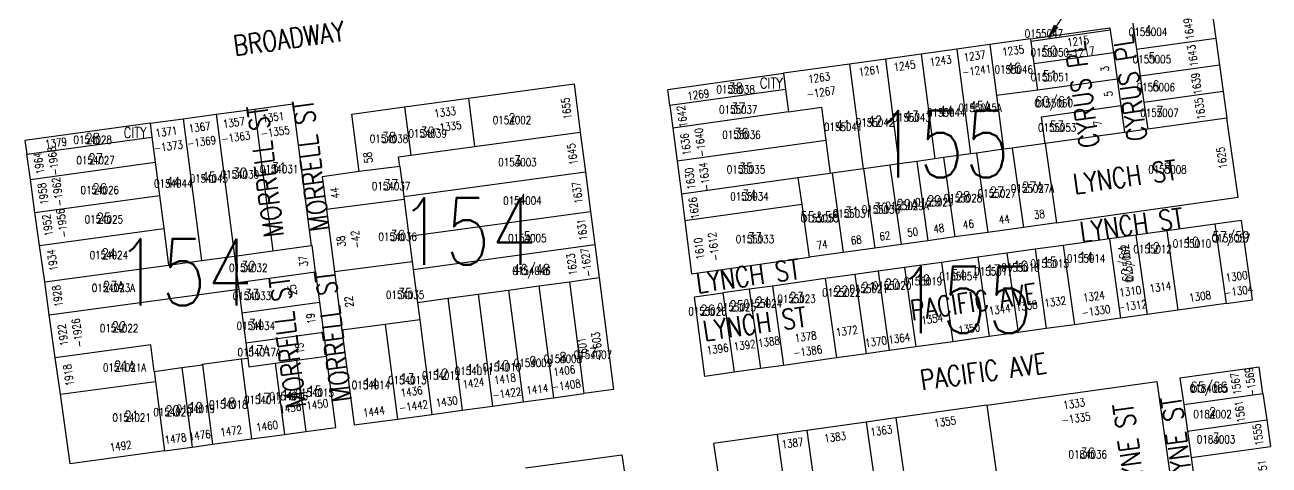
# Model space of a CAD drawing. Header units: feet. Extents: x 6006802 to 6013716, y 2117102 to 2120191.
# Drawn here: x 6006950 to 6007883, y 2117751 to 2118081 of the extents above; entities that cross this region are included whole.
import ezdxf
from ezdxf.enums import TextEntityAlignment as Align

# ---------------------------------------------------------------- set-up
doc = ezdxf.new("R2010")
doc.units = ezdxf.units.FT
doc.header["$LTSCALE"] = 100
doc.header["$MEASUREMENT"] = 0
doc.layers.get('0').update_dxf_attribs({"linetype": 'CONTINUOUS'})
for name, color, linetype in [('ADDRESS', 1, 'CONTINUOUS'), ('BLKLOT', 2, 'CONTINUOUS'), ('BLOCK_NUMBERS', 3, 'CONTINUOUS'), ('LEADER', 7, 'CONTINUOUS'), ('LOT_LINES', 4, 'CONTINUOUS'), ('LOT_NUMBERS', 7, 'CONTINUOUS'), ('ROW', 6, 'CONTINUOUS'), ('ST_NAME_IN_BLK', 7, 'CONTINUOUS'), ('ST_NAME_IN_ST', 6, 'CONTINUOUS')]:
    doc.layers.add(name, color=color, linetype=linetype)
doc.styles.add('ADDTXT', font='ROMANS.shx', dxfattribs={"width": 0.8, "height": 6})
doc.styles.add('BLKLOT', font='ROMANS.shx', dxfattribs={"width": 0.8, "height": 6})
doc.styles.add('BLOCK_NO', font='ROMANS.shx', dxfattribs={"width": 0.8, "height": 50})
doc.styles.add('LOT_NO', font='ROMANS.shx', dxfattribs={"width": 0.8, "height": 8})
doc.styles.add('SI', font='ROMANS.shx', dxfattribs={"width": 0.8, "height": 15})

# ---------------------------------------------------------------- blocks, each defined once
blk = doc.blocks.new('ARR')
for points in [[(0, 0), (1.5, -9), (-1.5, -9)], [(0, -1.22), (1.26, -8.8), (-1.26, -8.8)], [(0, -2.43), (1.03, -8.6), (-1.03, -8.6)], [(0, -3.65), (0.79, -8.4), (-0.79, -8.4)], [(0, -4.87), (0.56, -8.2), (-0.56, -8.2)], [(0, -6.08), (0.32, -8), (-0.32, -8)], [(0, -7.3), (0.08, -7.8), (-0.08, -7.8)]]:
    blk.add_lwpolyline(points, close=True)

msp = doc.modelspace()

# ---------------------------------------------------------------- linework, layer by layer
at = {"layer": 'LEADER'}
msp.add_lwpolyline([(6007744.66, 2118098.04, 0.073102), (6007735.94, 2118096.72, 0.168702), (6007732.78, 2118094.42, 0.011041), (6007728.68, 2118088.22, -0.008705), (6007723.52, 2118080.34, -0.0035), (6007721.09, 2118076.82, -0.002702), (6007717.89, 2118072.29)], format="xyb", dxfattribs=at)
at = {"layer": 'LOT_LINES'}
for points in [[(6007704.25, 2118068.43), (6007703.98, 2118070.37)], [(6007763.63, 2118076.73), (6007704.25, 2118068.43)], [(6007842.76, 2118070.62), (6007783.33, 2118062.32)], [(6007648.73, 2118062.65), (6007658.88, 2117984.14)], [(6007673.49, 2118066.11), (6007678.44, 2118027.79)], [(6007706.6, 2118051.6), (6007704.25, 2118068.43)], [(6007595.05, 2118055.15), (6007605.2, 2117976.64)], [(6007621.89, 2118058.9), (6007632.04, 2117980.39)], [(6007766, 2118059.9), (6007706.6, 2118051.6)], [(6007518.68, 2118044.48), (6007520.25, 2118032.4)], [(6007568.2, 2118051.4), (6007578.36, 2117972.89)], [(6007709.37, 2118031.79), (6007706.6, 2118051.6)], [(6007845.58, 2118050.62), (6007786.15, 2118042.31)], [(6007768.79, 2118040.09), (6007709.37, 2118031.79)], [(6007282.46, 2118025.82), (6007287.13, 2117989.72)], [(6007520.25, 2118032.4), (6007433.58, 2118020.29)], [(6007520.25, 2118032.4), (6007522.42, 2118015.56)], [(6007709.37, 2118031.79), (6007678.44, 2118027.79)], [(6007678.44, 2118027.79), (6007683.64, 2117987.6)], [(6007848.37, 2118030.81), (6007788.94, 2118022.51)], [(6007122.17, 2118017.75), (6007135.9, 2117911.56)], [(6007234.6, 2118019.29), (6007239.27, 2117983.19)], [(6007522.42, 2118015.56), (6007435.76, 2118003.45)], [(6007522.42, 2118015.56), (6007547.18, 2118019.02), (6007550.39, 2117994.23)], [(6007714.98, 2117991.98), (6007712.16, 2118011.98), (6007771.58, 2118020.29)], [(6007043.89, 2118007.09), (6007045.23, 2117996.67)], [(6007068.66, 2118010.46), (6007082.4, 2117904.26)], [(6007093.43, 2118013.84), (6007107.17, 2117907.64)], [(6007851.16, 2118011.01), (6007791.74, 2118002.71)], [(6006951.49, 2117983.9), (6007045.23, 2117996.67)], [(6007045.23, 2117996.67), (6007047.67, 2117977.83)], [(6007287.13, 2117989.72), (6007366.39, 2118000.52)], [(6007774.4, 2118000.28), (6007714.98, 2117991.98)], [(6007239.27, 2117983.19), (6007287.13, 2117989.72)], [(6007550.39, 2117994.23), (6007438.97, 2117978.66)], [(6007550.39, 2117994.23), (6007553.6, 2117969.43)], [(6007683.64, 2117987.6), (6007663.48, 2117984.79)], [(6007690.22, 2117988.52), (6007683.64, 2117987.6)], [(6007714.98, 2117991.98), (6007690.22, 2117988.52)], [(6007690.22, 2117988.52), (6007698.6, 2117929.11)], [(6007714.98, 2117991.98), (6007723.36, 2117932.57)], [(6006954.13, 2117965.08), (6007047.67, 2117977.83)], [(6007047.67, 2117977.83), (6007050.88, 2117953.04)], [(6007231.13, 2117974.78), (6007230.2, 2117981.96), (6007239.27, 2117983.19)], [(6007618.62, 2117978.52), (6007605.2, 2117976.64)], [(6007632.04, 2117980.39), (6007618.62, 2117978.52)], [(6007618.62, 2117978.52), (6007626.99, 2117919.1)], [(6007638.72, 2117981.33), (6007632.04, 2117980.39)], [(6007658.88, 2117984.14), (6007638.72, 2117981.33)], [(6007638.72, 2117981.33), (6007647.1, 2117921.91)], [(6007663.48, 2117984.79), (6007658.88, 2117984.14)], [(6007663.48, 2117984.79), (6007671.86, 2117925.37)], [(6007231.13, 2117974.78), (6007200.58, 2117970.83)], [(6007231.13, 2117974.78), (6007234.04, 2117952.2)], [(6007234.04, 2117952.2), (6007370.24, 2117970.77)], [(6007553.6, 2117969.43), (6007529.58, 2117966.08)], [(6007555.13, 2117969.65), (6007553.6, 2117969.43)], [(6007578.36, 2117972.89), (6007555.13, 2117969.65)], [(6007555.13, 2117969.65), (6007563.51, 2117910.23)], [(6007578.71, 2117972.94), (6007578.36, 2117972.89)], [(6007598.51, 2117975.71), (6007578.71, 2117972.94)], [(6007578.71, 2117972.94), (6007587.08, 2117913.53)], [(6007605.2, 2117976.64), (6007598.51, 2117975.71)], [(6007598.51, 2117975.71), (6007606.89, 2117916.29)], [(6007529.58, 2117966.08), (6007442.18, 2117953.86)], [(6007529.58, 2117966.08), (6007532.37, 2117946.27)], [(6006957.6, 2117940.32), (6007050.88, 2117953.04)], [(6007050.88, 2117953.04), (6007054.09, 2117928.24)], [(6007234.33, 2117949.99), (6007176.02, 2117942.45)], [(6007234.04, 2117952.2), (6007234.33, 2117949.99)], [(6007234.33, 2117949.99), (6007237.88, 2117922.45)], [(6007237.88, 2117922.45), (6007374.09, 2117941.01)], [(6007532.37, 2117946.27), (6007444.74, 2117934.03)], [(6007532.37, 2117946.27), (6007537.96, 2117906.66)], [(6007842.17, 2117931.5), (6007850.55, 2117872.09)], [(6006961.06, 2117915.56), (6007054.09, 2117928.24)], [(6007054.09, 2117928.24), (6007057.62, 2117900.89)], [(6007237.88, 2117922.45), (6007240.35, 2117903.38)], [(6007782.85, 2117923.21), (6007791.22, 2117863.8)], [(6007806.02, 2117926.45), (6007814.4, 2117867.04)], [(6007135.9, 2117911.56), (6007164.64, 2117915.47)], [(6007241.08, 2117897.65), (6007377.3, 2117916.22)], [(6007707.28, 2117912.65), (6007715.66, 2117853.24)], [(6007728.38, 2117915.6), (6007736.75, 2117856.19)], [(6007763.04, 2117920.44), (6007771.41, 2117861.03)], [(6007057.62, 2117900.89), (6007082.4, 2117904.26)], [(6007082.4, 2117904.26), (6007107.17, 2117907.64)], [(6007107.17, 2117907.64), (6007135.9, 2117911.56)], [(6007107.17, 2117907.64), (6007109.73, 2117887.8)], [(6007240.35, 2117903.38), (6007182.05, 2117895.84)], [(6007240.35, 2117903.38), (6007241.08, 2117897.65)], [(6007637.16, 2117902.85), (6007645.54, 2117843.44)], [(6007664.4, 2117906.66), (6007672.77, 2117847.25)], [(6007686.18, 2117909.7), (6007694.56, 2117850.29)], [(6006964.89, 2117888.25), (6007057.62, 2117900.89)], [(6007109.73, 2117887.8), (6007167.95, 2117895.74)], [(6007241.08, 2117897.65), (6007244.29, 2117872.86)], [(6007572.29, 2117893.79), (6007580.67, 2117834.38)], [(6007589.62, 2117896.21), (6007598, 2117836.8)], [(6007609.43, 2117898.98), (6007617.81, 2117839.57)], [(6007109.73, 2117887.8), (6007110.38, 2117882.84)], [(6007312.63, 2117882.17), (6007335.42, 2117885.28)], [(6007335.42, 2117885.28), (6007358.21, 2117888.39)], [(6007335.42, 2117885.28), (6007346.27, 2117801.46)], [(6007358.21, 2117888.39), (6007380.51, 2117891.43)], [(6007358.21, 2117888.39), (6007369.06, 2117804.56)], [(6007510.39, 2117885.14), (6007518.77, 2117825.73)], [(6007550.01, 2117890.68), (6007558.38, 2117831.26)], [(6006968.36, 2117863.49), (6007110.38, 2117882.84)], [(6007110.38, 2117882.84), (6007112.66, 2117865.19)], [(6007244.29, 2117872.86), (6007267.05, 2117875.96)], [(6007267.05, 2117875.96), (6007289.84, 2117879.07)], [(6007267.05, 2117875.96), (6007277.9, 2117792.14)], [(6007289.84, 2117879.07), (6007312.63, 2117882.17)], [(6007289.84, 2117879.07), (6007300.69, 2117795.24)], [(6007312.63, 2117882.17), (6007323.48, 2117798.35)], [(6007473.25, 2117879.95), (6007481.63, 2117820.54)], [(6007493.06, 2117882.72), (6007501.44, 2117823.31)], [(6007112.66, 2117865.19), (6007170.87, 2117873.13)], [(6007112.66, 2117865.19), (6007115.58, 2117842.58)], [(6007244.29, 2117872.86), (6007245.98, 2117859.74)], [(6007220.22, 2117856.41), (6007187.7, 2117852.2)], [(6007245.98, 2117859.74), (6007220.22, 2117856.41)], [(6007220.22, 2117856.41), (6007229.39, 2117785.53)], [(6007245.98, 2117859.74), (6007255.11, 2117789.03)], [(6007115.58, 2117842.58), (6007173.8, 2117850.51)], [(6007046.91, 2117821.21), (6007044.34, 2117841.04), (6006972.86, 2117831.3)], [(6007115.58, 2117842.58), (6007117.06, 2117831.17)], [(6007083.07, 2117826.14), (6007083.02, 2117826.54), (6007112.15, 2117830.51)], [(6007112.15, 2117830.51), (6007117.06, 2117831.17)], [(6007112.15, 2117830.51), (6007119.9, 2117770.6)], [(6007117.06, 2117831.17), (6007117.89, 2117824.73), (6007137.66, 2117827.42)], [(6007137.66, 2117827.42), (6007153.71, 2117829.61)], [(6007153.71, 2117829.61), (6007176.11, 2117832.66)], [(6007153.71, 2117829.61), (6007160.63, 2117776.15)], [(6007046.91, 2117821.21), (6007067.72, 2117824.05)], [(6007046.91, 2117821.21), (6007047.87, 2117813.77)], [(6007067.72, 2117824.05), (6007083.07, 2117826.14)], [(6007067.72, 2117824.05), (6007075.41, 2117764.54)], [(6007083.07, 2117826.14), (6007090.77, 2117766.63)], [(6007137.66, 2117827.42), (6007144.58, 2117773.97)], [(6006976.68, 2117804.07), (6007047.87, 2117813.77)], [(6007047.87, 2117813.77), (6007054.61, 2117761.7)], [(6007818.71, 2117796.37), (6007878.13, 2117804.67)], [(6007671.07, 2117795.92), (6007690.13, 2117660.79)], [(6007580.7, 2117783.29), (6007589.83, 2117718.57)], [(6007602.99, 2117786.4), (6007612.11, 2117721.69)], [(6007821.5, 2117776.57), (6007880.92, 2117784.87)], [(6007513.85, 2117773.95), (6007522.98, 2117709.24)], [(6007536.14, 2117777.06), (6007545.26, 2117712.35)], [(6007824.29, 2117756.77), (6007883.72, 2117765.06)]]:
    msp.add_lwpolyline(points, dxfattribs=at)
at = {"layer": 'ROW'}
for points in [[(6007839.96, 2118090.42), (6007842.76, 2118070.62)], [(6007780.54, 2118082.12), (6007783.33, 2118062.32)], [(6007703.98, 2118070.37), (6007673.49, 2118066.11)], [(6007703.98, 2118070.37), (6007763.35, 2118078.67), (6007763.63, 2118076.73)], [(6007763.63, 2118076.73), (6007766, 2118059.9)], [(6007842.76, 2118070.62), (6007845.58, 2118050.62)], [(6007648.73, 2118062.65), (6007621.89, 2118058.9)], [(6007673.49, 2118066.11), (6007648.73, 2118062.65)], [(6007783.33, 2118062.32), (6007786.15, 2118042.31)], [(6007595.05, 2118055.15), (6007568.2, 2118051.4)], [(6007621.89, 2118058.9), (6007595.05, 2118055.15)], [(6007766, 2118059.9), (6007768.79, 2118040.09)], [(6007433.58, 2118020.29), (6007432.02, 2118032.37), (6007518.68, 2118044.48)], [(6007568.2, 2118051.4), (6007518.68, 2118044.48)], [(6007845.58, 2118050.62), (6007848.37, 2118030.81)], [(6007282.46, 2118025.82), (6007361.72, 2118036.62), (6007366.39, 2118000.52)], [(6007768.79, 2118040.09), (6007771.58, 2118020.29)], [(6007786.15, 2118042.31), (6007788.94, 2118022.51)], [(6007234.6, 2118019.29), (6007282.46, 2118025.82)], [(6007848.37, 2118030.81), (6007851.16, 2118011.01)], [(6007093.43, 2118013.84), (6007122.17, 2118017.75)], [(6007122.17, 2118017.75), (6007150.9, 2118021.67), (6007164.64, 2117915.47)], [(6007200.58, 2117970.83), (6007195.01, 2118013.9), (6007234.6, 2118019.29)], [(6007433.58, 2118020.29), (6007435.76, 2118003.45)], [(6007771.58, 2118020.29), (6007774.4, 2118000.28)], [(6007788.94, 2118022.51), (6007791.74, 2118002.71)], [(6007043.89, 2118007.09), (6006950.04, 2117994.29), (6006951.49, 2117983.9)], [(6007043.89, 2118007.09), (6007068.66, 2118010.46)], [(6007068.66, 2118010.46), (6007093.43, 2118013.84)], [(6007723.36, 2117932.57), (6007859.53, 2117951.6), (6007851.16, 2118011.01)], [(6007366.39, 2118000.52), (6007370.24, 2117970.77)], [(6007435.76, 2118003.45), (6007438.97, 2117978.66)], [(6007791.74, 2118002.71), (6007774.4, 2118000.28)], [(6006954.13, 2117965.08), (6006951.49, 2117983.9)], [(6007438.97, 2117978.66), (6007442.18, 2117953.86)], [(6007200.58, 2117970.83), (6007172.84, 2117967.05), (6007176.02, 2117942.45)], [(6007370.24, 2117970.77), (6007374.09, 2117941.01)], [(6006957.6, 2117940.32), (6006954.13, 2117965.08)], [(6007442.18, 2117953.86), (6007444.74, 2117934.03)], [(6006961.06, 2117915.56), (6006957.6, 2117940.32)], [(6007176.02, 2117942.45), (6007182.05, 2117895.84)], [(6007374.09, 2117941.01), (6007377.3, 2117916.22)], [(6007444.74, 2117934.03), (6007449.87, 2117894.35), (6007537.96, 2117906.66)], [(6007723.36, 2117932.57), (6007698.6, 2117929.11)], [(6007842.17, 2117931.5), (6007806.02, 2117926.45)], [(6007850.55, 2117872.09), (6007870.35, 2117874.86), (6007861.98, 2117934.27), (6007842.17, 2117931.5)], [(6007647.1, 2117921.91), (6007626.99, 2117919.1)], [(6007671.86, 2117925.37), (6007647.1, 2117921.91)], [(6007698.6, 2117929.11), (6007671.86, 2117925.37)], [(6007782.85, 2117923.21), (6007763.04, 2117920.44)], [(6007806.02, 2117926.45), (6007782.85, 2117923.21)], [(6006964.89, 2117888.25), (6006961.06, 2117915.56)], [(6007167.95, 2117895.74), (6007165.38, 2117915.57), (6007164.64, 2117915.47)], [(6007377.3, 2117916.22), (6007380.51, 2117891.43)], [(6007587.08, 2117913.53), (6007563.51, 2117910.23)], [(6007606.89, 2117916.29), (6007587.08, 2117913.53)], [(6007626.99, 2117919.1), (6007606.89, 2117916.29)], [(6007707.28, 2117912.65), (6007686.18, 2117909.7)], [(6007728.38, 2117915.6), (6007707.28, 2117912.65)], [(6007763.04, 2117920.44), (6007728.38, 2117915.6)], [(6007563.51, 2117910.23), (6007537.96, 2117906.66)], [(6007637.16, 2117902.85), (6007609.43, 2117898.98)], [(6007664.4, 2117906.66), (6007637.16, 2117902.85)], [(6007686.18, 2117909.7), (6007664.4, 2117906.66)], [(6007167.95, 2117895.74), (6007170.87, 2117873.13)], [(6007182.05, 2117895.84), (6007187.7, 2117852.2)], [(6007572.29, 2117893.79), (6007550.01, 2117890.68)], [(6007589.62, 2117896.21), (6007572.29, 2117893.79)], [(6007609.43, 2117898.98), (6007589.62, 2117896.21)], [(6006968.36, 2117863.49), (6006964.89, 2117888.25)], [(6007380.51, 2117891.43), (6007391.35, 2117807.6), (6007369.06, 2117804.56)], [(6007510.39, 2117885.14), (6007493.06, 2117882.72)], [(6007550.01, 2117890.68), (6007510.39, 2117885.14)], [(6007481.63, 2117820.54), (6007459.82, 2117817.49), (6007452.12, 2117877), (6007473.25, 2117879.95)], [(6007493.06, 2117882.72), (6007473.25, 2117879.95)], [(6007170.87, 2117873.13), (6007173.8, 2117850.51)], [(6007814.4, 2117867.04), (6007791.22, 2117863.8)], [(6007850.55, 2117872.09), (6007814.4, 2117867.04)], [(6006972.86, 2117831.3), (6006968.36, 2117863.49)], [(6007736.75, 2117856.19), (6007715.66, 2117853.24)], [(6007771.41, 2117861.03), (6007736.75, 2117856.19)], [(6007791.22, 2117863.8), (6007771.41, 2117861.03)], [(6007173.8, 2117850.51), (6007176.11, 2117832.66)], [(6007187.7, 2117852.2), (6007196.89, 2117781.1), (6007229.39, 2117785.53)], [(6007672.77, 2117847.25), (6007645.54, 2117843.44)], [(6007694.56, 2117850.29), (6007672.77, 2117847.25)], [(6007715.66, 2117853.24), (6007694.56, 2117850.29)], [(6007617.81, 2117839.57), (6007598, 2117836.8)], [(6007645.54, 2117843.44), (6007617.81, 2117839.57)], [(6006976.68, 2117804.07), (6006972.86, 2117831.3)], [(6007160.63, 2117776.15), (6007183.02, 2117779.21), (6007176.11, 2117832.66)], [(6007558.38, 2117831.26), (6007518.77, 2117825.73)], [(6007580.67, 2117834.38), (6007558.38, 2117831.26)], [(6007598, 2117836.8), (6007580.67, 2117834.38)], [(6007501.44, 2117823.31), (6007481.63, 2117820.54)], [(6007518.77, 2117825.73), (6007501.44, 2117823.31)], [(6007878.13, 2117804.67), (6007875.34, 2117824.46), (6007815.92, 2117816.16), (6007818.71, 2117796.37)], [(6007671.07, 2117795.92), (6007798.59, 2117813.74), (6007817.78, 2117677.58), (6007821.41, 2117678.09)], [(6007054.61, 2117761.7), (6006983.96, 2117752.07), (6006976.68, 2117804.07)], [(6007323.48, 2117798.35), (6007346.27, 2117801.46)], [(6007346.27, 2117801.46), (6007369.06, 2117804.56)], [(6007878.13, 2117804.67), (6007880.92, 2117784.87)], [(6007255.11, 2117789.03), (6007277.9, 2117792.14)], [(6007277.9, 2117792.14), (6007300.69, 2117795.24)], [(6007300.69, 2117795.24), (6007323.48, 2117798.35)], [(6007671.07, 2117795.92), (6007602.99, 2117786.4)], [(6007818.71, 2117796.37), (6007821.5, 2117776.57)], [(6007229.39, 2117785.53), (6007255.11, 2117789.03)], [(6007580.7, 2117783.29), (6007536.14, 2117777.06)], [(6007602.99, 2117786.4), (6007580.7, 2117783.29)], [(6007880.92, 2117784.87), (6007883.72, 2117765.06)], [(6007119.9, 2117770.6), (6007144.58, 2117773.97)], [(6007144.58, 2117773.97), (6007160.63, 2117776.15)], [(6007513.85, 2117773.95), (6007466.21, 2117767.29), (6007475.92, 2117702.67)], [(6007536.14, 2117777.06), (6007513.85, 2117773.95)], [(6007821.5, 2117776.57), (6007824.29, 2117756.77)], [(6007054.61, 2117761.7), (6007075.41, 2117764.54)], [(6007075.41, 2117764.54), (6007090.77, 2117766.63)], [(6007090.77, 2117766.63), (6007119.9, 2117770.6)], [(6007325.25, 2117748.99), (6007397.45, 2117758.83), (6007405.73, 2117703.75)], [(6007824.29, 2117756.77), (6007829.67, 2117718.64)]]:
    msp.add_lwpolyline(points, dxfattribs=at)

# ---------------------------------------------------------------- block references
at = {"layer": 'LEADER', "rotation": 145.1513860741064}
msp.add_blockref('ARR', (6007717.89, 2118072.29), dxfattribs=at)

# ---------------------------------------------------------------- texts
at = {"layer": 'ADDRESS', "style": 'ADDTXT', "width": 0.8}
for s, rotation, p in [('1649', 98.0242, (6007825.53, 2118078.18)), ('1215', 7.95448, (6007739.94, 2118065.65)), ('1237', 7.95448, (6007662.37, 2118054.5)), ('1235', 7.95448, (6007691.31, 2118058.55)), ('-1217', 7.95448, (6007741.61, 2118057.16)), ('1643', 98.0242, (6007828.37, 2118058.02)), ('1245', 7.95448, (6007609.86, 2118047.16)), ('1243', 7.95448, (6007636.82, 2118050.93)), ('1263', 7.95448, (6007545.85, 2118038.22)), ('1261', 7.95448, (6007583.56, 2118043.49)), ('-1241', 7.95448, (6007663.89, 2118043.61)), ('3', 98.0242, (6007762.6, 2118048.22)), ('1639', 98.0242, (6007831.31, 2118037.2)), ('-1267', 7.95448, (6007547.37, 2118027.33)), ('1655', 97.37053, (6007359.03, 2118018.48)), ('1269', 7.95448, (6007455.21, 2118025.56)), ('5', 98.0242, (6007765.24, 2118029.49)), ('1635', 98.0242, (6007833.96, 2118018.36)), ('1351', 7.76129, (6007136.61, 2118008.62)), ('1333', 7.76129, (6007265.39, 2118012.39)), ('1642', 97.37053, (6007445.67, 2118012.57)), ('1367', 7.76129, (6007081.43, 2118001.1)), ('1357', 7.76129, (6007107.08, 2118004.6)), ('-1335', 7.76129, (6007266.88, 2118001.49)), ('7', 98.0242, (6007757.22, 2118007.59)), ('1379', 7.76129, (6006973.83, 2117989.43)), ('1371', 7.76129, (6007056.53, 2117997.71)), ('-1369', 7.76129, (6007082.92, 2117990.2)), ('-1363', 7.76129, (6007108.57, 2117993.7)), ('-1355', 7.76129, (6007138.1, 2117997.72)), ('1636', 97.37053, (6007448.37, 2117991.72)), ('-1640', 97.37053, (6007459.28, 2117993.13)), ('-1968', 97.97211, (6006974.38, 2117979.09)), ('-1373', 7.76129, (6007058.02, 2117986.81)), ('1645', 97.37053, (6007363.45, 2117984.3)), ('1625', 98.0242, (6007850.26, 2117981.55)), ('1964', 97.97211, (6006963.49, 2117977.56)), ('58', 97.37053, (6007210.26, 2117981.75)), ('-1634', 97.37053, (6007462.61, 2117967.38)), ('1630', 97.37053, (6007451.7, 2117965.97)), ('1958', 97.97211, (6006966.69, 2117954.67)), ('-1962', 97.97211, (6006977.59, 2117956.19)), ('44', 97.37053, (6007185.46, 2117955.25)), ('1637', 97.37053, (6007367.2, 2117955.34)), ('1626', 97.37053, (6007454.56, 2117943.88)), ('-1956', 97.97211, (6006980.89, 2117932.63)), ('38', 7.95448, (6007710.87, 2117935.87)), ('1952', 97.97211, (6006969.99, 2117931.11)), ('1631', 97.37053, (6007370.76, 2117927.78)), ('48', 7.95448, (6007635.54, 2117925.35)), ('46', 7.95448, (6007657.69, 2117928.44)), ('44', 7.95448, (6007684.66, 2117932.21)), ('38', 97.37053, (6007190.15, 2117919)), ('-42', 97.37053, (6007201.05, 2117920.41)), ('-1612', 97.37053, (6007469.39, 2117915)), ('68', 7.95448, (6007573.6, 2117916.69)), ('62', 7.95448, (6007595.1, 2117919.7)), ('50', 7.95448, (6007615.93, 2117922.61)), ('1934', 97.97211, (6006973.66, 2117904.91)), ('-1627', 97.37053, (6007373.94, 2117903.18)), ('1610', 97.37053, (6007458.48, 2117913.59)), ('74', 7.95448, (6007548.05, 2117913.12)), ('37', 97.37053, (6007161.81, 2117904.19)), ('1623', 97.37053, (6007363.03, 2117901.77)), ('1300', 7.95448, (6007858.8, 2117889.4)), ('1928', 97.97211, (6006977.44, 2117877.97)), ('25', 97.37053, (6007153.51, 2117882.59)), ('1310', 7.95448, (6007779.1, 2117878.26)), ('1314', 7.95448, (6007801.66, 2117881.41)), ('-1304', 7.95448, (6007860.32, 2117878.5)), ('22', 97.37053, (6007195.99, 2117873.81)), ('1332', 7.95448, (6007722.76, 2117870.39)), ('1324', 7.95448, (6007751.79, 2117874.44)), ('-1312', 7.95448, (6007780.63, 2117867.37)), ('1308', 7.95448, (6007831.38, 2117874.46)), ('1344', 7.95448, (6007681.18, 2117864.58)), ('1338', 7.95448, (6007701.27, 2117867.38)), ('-1330', 7.95448, (6007753.32, 2117863.55)), ('1922', 97.97211, (6006981.5, 2117848.95)), ('-1926', 97.97211, (6006992.39, 2117850.47)), ('19', 97.37053, (6007167.38, 2117861.16)), ('1354', 7.95448, (6007630.56, 2117857.5)), ('1350', 7.95448, (6007658.29, 2117850.27)), ('-1603', 97.37053, (6007382.09, 2117840.22)), ('1388', 7.95448, (6007508.19, 2117840.41)), ('1378', 7.95448, (6007535.72, 2117844.25)), ('1372', 7.95448, (6007566.64, 2117848.57)), ('1370', 7.95448, (6007588.43, 2117840.51)), ('1364', 7.95448, (6007605.87, 2117842.95)), ('15', 97.37053, (6007159.18, 2117838.81)), ('1601', 97.37053, (6007371.18, 2117838.81)), ('1396', 7.95448, (6007469.73, 2117835.03)), ('1392', 7.95448, (6007490, 2117837.86)), ('-1386', 7.95448, (6007537.24, 2117833.36)), ('1918', 97.97211, (6006985.72, 2117818.79)), ('1418', 7.76129, (6007310.26, 2117812.7)), ('1406', 7.76129, (6007354.77, 2117818.76)), ('1567', 98.02613, (6007860.89, 2117812.34)), ('-1569', 98.02613, (6007871.78, 2117813.87)), ('1436', 7.76129, (6007240.28, 2117803.16)), ('1424', 7.76129, (6007286.68, 2117809.48)), ('1414', 7.76129, (6007334.57, 2117804.91)), ('-1408', 7.76129, (6007356.26, 2117807.86)), ('1450', 7.76129, (6007169.63, 2117793.53)), ('1430', 7.76129, (6007266.66, 2117795.65)), ('-1422', 7.76129, (6007311.75, 2117801.8)), ('1333', 7.95448, (6007736.96, 2117794.02)), ('1456', 7.76129, (6007149.35, 2117790.77)), ('1444', 7.76129, (6007212.06, 2117788.21)), ('-1442', 7.76129, (6007241.76, 2117792.26)), ('1561', 98.02613, (6007863.82, 2117791.54)), ('1460', 7.76129, (6007131.98, 2117777.3)), ('1355', 7.95448, (6007640.24, 2117780.5)), ('-1335', 7.95448, (6007738.49, 2117783.12)), ('1555', 98.02613, (6007877.37, 2117774.26)), ('1478', 7.76129, (6007063.31, 2117767.94)), ('1476', 7.76129, (6007081.52, 2117770.42)), ('1472', 7.76129, (6007105.09, 2117773.63)), ('1383', 7.95448, (6007557.81, 2117768.99)), ('1363', 7.95448, (6007592.43, 2117773.82)), ('1492', 7.76129, (6007022.28, 2117762.34)), ('1387', 7.95448, (6007525.86, 2117764.52)), ('-1551', 98.02613, (6007881.56, 2117744.55))]:
    msp.add_text(s, height=6, rotation=rotation, dxfattribs=at).set_placement(p, align=Align.CENTER)
at = {"layer": 'BLKLOT', "style": 'BLKLOT', "width": 0.8}
for s, p in [('0155047', (6007713.9, 2118071.26)), ('0155004', (6007791.99, 2118072.53)), ('0155050', (6007718.31, 2118057.08)), ('0155005', (6007794.88, 2118052.07)), ('0155046', (6007691.34, 2118044.41)), ('0155051', (6007718.5, 2118038.67)), ('0155038', (6007482.82, 2118029.41)), ('0155006', (6007797.84, 2118031.03)), ('0155060', (6007721.24, 2118019.22)), ('0155037', (6007484.77, 2118014.33)), ('0155043', (6007614.7, 2118008.46)), ('0155044', (6007640.68, 2118012.09)), ('0155045A', (6007666.07, 2118015.64)), ('0155007', (6007800.55, 2118011.86)), ('0154002', (6007315.21, 2118006.49)), ('0155041', (6007563.44, 2118001.3)), ('0155042', (6007587.34, 2118004.64)), ('0155053', (6007723.84, 2118000.8)), ('0154028', (6007000.88, 2117991.75)), ('0154038', (6007222.99, 2117992.48)), ('0154039', (6007251.92, 2117996.42)), ('0155036', (6007487.21, 2117995.44)), ('0154027', (6007003.04, 2117976.34)), ('0154003', (6007319.3, 2117974.87)), ('0154045', (6007087.92, 2117962.63)), ('0154030', (6007111.16, 2117965.79)), ('0154031', (6007140.6, 2117969.8)), ('0155035', (6007490.57, 2117969.52)), ('0155008', (6007806.53, 2117969.43)), ('0154026', (6007006.16, 2117954.07)), ('0154044', (6007061.24, 2117958.99)), ('0154037', (6007224.56, 2117957)), ('0155027A', (6007705.39, 2117955.3)), ('0154004', (6007323.02, 2117946.11)), ('0155034', (6007493.19, 2117949.23)), ('0155029', (6007631.68, 2117945)), ('0155028', (6007653.33, 2117948.03)), ('0155027', (6007678.72, 2117951.57)), ('0155031', (6007569.97, 2117936.38)), ('0155030', (6007591.72, 2117939.42)), ('0155029A', (6007611.31, 2117942.15)), ('0154025', (6007009.23, 2117932.11)), ('0155055', (6007545.97, 2117933.02)), ('0154036', (6007229.46, 2117919.08)), ('0154005', (6007326.65, 2117918.03)), ('0155033', (6007497.33, 2117917.26)), ('0155057', (6007854.17, 2117918.03)), ('0155012', (6007795.46, 2117909.83)), ('0155010', (6007824.88, 2117913.94)), ('0154024', (6007012.98, 2117905.36)), ('0155015', (6007718.21, 2117899.03)), ('0155014', (6007745.56, 2117902.86)), ('0154032', (6007117.52, 2117895.83)), ('0154046', (6007329.82, 2117893.47)), ('0155054', (6007649.92, 2117889.49)), ('0155017', (6007676.09, 2117893.15)), ('0155016', (6007696.36, 2117895.98)), ('0154023A', (6007016.43, 2117880.7)), ('0155021', (6007582.6, 2117880.09)), ('0155020', (6007600.02, 2117882.52)), ('0155019', (6007623.34, 2117885.78)), ('0154033', (6007120.24, 2117874.75)), ('0154035', (6007235.09, 2117875.54)), ('0155024', (6007503.19, 2117868.99)), ('0155023', (6007528.48, 2117872.52)), ('0155022', (6007562.14, 2117877.23)), ('0155026', (6007461.76, 2117863.2)), ('0155025', (6007483.6, 2117866.25)), ('0154022', (6007020.67, 2117850.48)), ('0154034', (6007123.15, 2117852.29)), ('0154017A', (6007125.71, 2117832.51)), ('0154009', (6007330.91, 2117824.59)), ('0154008', (6007353.36, 2117827.65)), ('0154007', (6007375.81, 2117830.71)), ('0154021A', (6007024.78, 2117821.07)), ('0154012', (6007262.09, 2117815.21)), ('0154011', (6007286.61, 2117818.56)), ('0154010', (6007307.77, 2117821.44)), ('0154014', (6007209.42, 2117808.03)), ('0154013', (6007236.7, 2117811.75)), ('0184065', (6007837.61, 2117805.52)), ('0154017', (6007128.66, 2117797.03)), ('0154016', (6007147.75, 2117799.63)), ('0154015', (6007167.25, 2117802.29)), ('0154020', (6007060.71, 2117787.77)), ('0154019', (6007078.05, 2117790.13)), ('0154018', (6007102.57, 2117793.47)), ('0184002', (6007840.34, 2117786.19)), ('0154021', (6007030.03, 2117783.59)), ('0184003', (6007843, 2117767.3)), ('0184036', (6007746.8, 2117756.01))]:
    msp.add_text(s, height=6, dxfattribs=at).set_placement(p, align=Align.CENTER)
msp.add_text('0155062', height=6, rotation=97.95448, dxfattribs=at).set_placement((6007779.2, 2117902.51), align=Align.CENTER)
at = {"layer": 'BLOCK_NUMBERS', "style": 'BLOCK_NO', "width": 0.8}
for s, p in [('155', (6007637.18, 2117966.57)), ('154', (6007282.04, 2117901.13)), ('154', (6007069.24, 2117870.54)), ('155', (6007654.26, 2117849.91))]:
    msp.add_text(s, height=50, dxfattribs=at).set_placement(p, align=Align.CENTER)
at = {"layer": 'LOT_NUMBERS', "style": 'LOT_NO', "width": 0.8}
for s, p in [('4', (6007791.99, 2118072.53)), ('50', (6007718.31, 2118057.08)), ('46', (6007691.34, 2118044.41)), ('5', (6007794.88, 2118052.07)), ('51', (6007718.5, 2118038.67)), ('38', (6007482.82, 2118029.41)), ('CITY', (6007509.61, 2118033.16)), ('6', (6007797.84, 2118031.03)), ('60/61', (6007721.24, 2118019.22)), ('2', (6007315.21, 2118006.49)), ('37', (6007484.77, 2118014.33)), ('43', (6007614.7, 2118008.46)), ('44', (6007640.68, 2118012.09)), ('45A', (6007666.07, 2118015.64)), ('7', (6007800.55, 2118011.86)), ('41', (6007563.44, 2118001.3)), ('42', (6007587.34, 2118004.64)), ('53', (6007723.84, 2118000.8)), ('28', (6007000.88, 2117991.75)), ('CITY', (6007032.71, 2117996.14)), ('38', (6007222.99, 2117992.48)), ('39', (6007251.92, 2117996.42)), ('36', (6007487.21, 2117995.44)), ('27', (6007003.04, 2117976.34)), ('31', (6007140.6, 2117969.8)), ('3', (6007319.3, 2117974.87)), ('35', (6007490.57, 2117969.52)), ('8', (6007806.53, 2117969.43)), ('45', (6007087.92, 2117962.63)), ('30', (6007111.16, 2117965.79)), ('26', (6007006.16, 2117954.07)), ('44', (6007061.24, 2117958.99)), ('37', (6007224.56, 2117957)), ('27', (6007678.72, 2117951.57)), ('27A', (6007705.39, 2117955.3)), ('4', (6007323.02, 2117946.11)), ('34', (6007493.19, 2117949.23)), ('29A', (6007611.31, 2117942.15)), ('29', (6007631.68, 2117945)), ('28', (6007653.33, 2117948.03)), ('25', (6007009.23, 2117932.11)), ('55&56', (6007545.97, 2117933.02)), ('31', (6007569.97, 2117936.38)), ('30', (6007591.72, 2117939.42)), ('36', (6007229.46, 2117919.08)), ('5', (6007326.65, 2117918.03)), ('33', (6007497.33, 2117917.26)), ('10', (6007824.88, 2117913.94)), ('57/59', (6007854.17, 2117918.03)), ('24', (6007012.98, 2117905.36)), ('12', (6007795.46, 2117909.83)), ('32', (6007117.52, 2117895.83)), ('46/48', (6007329.82, 2117893.47)), ('16', (6007696.36, 2117895.98)), ('15', (6007718.21, 2117899.03)), ('14', (6007745.56, 2117902.86)), ('19', (6007623.34, 2117885.78)), ('54', (6007649.92, 2117889.49)), ('17', (6007676.09, 2117893.15)), ('23A', (6007016.43, 2117880.7)), ('22', (6007562.14, 2117877.23)), ('21', (6007582.6, 2117880.09)), ('20', (6007600.02, 2117882.52)), ('33', (6007120.24, 2117874.75)), ('35', (6007235.09, 2117875.54)), ('24', (6007503.19, 2117868.99)), ('23', (6007528.48, 2117872.52)), ('26', (6007461.76, 2117863.2)), ('25', (6007483.6, 2117866.25)), ('22', (6007020.67, 2117850.48)), ('34', (6007123.15, 2117852.29)), ('17A', (6007125.71, 2117832.51)), ('7', (6007375.81, 2117830.71)), ('21A', (6007024.78, 2117821.07)), ('10', (6007307.77, 2117821.44)), ('9', (6007330.91, 2117824.59)), ('8', (6007353.36, 2117827.65)), ('13', (6007236.7, 2117811.75)), ('12', (6007262.09, 2117815.21)), ('11', (6007286.61, 2117818.56)), ('15', (6007167.25, 2117802.29)), ('14', (6007209.42, 2117808.03)), ('65/66', (6007837.61, 2117805.52)), ('18', (6007102.57, 2117793.47)), ('17', (6007128.66, 2117797.03)), ('16', (6007147.75, 2117799.63)), ('21', (6007030.03, 2117783.59)), ('20', (6007060.71, 2117787.77)), ('19', (6007078.05, 2117790.13)), ('2', (6007840.34, 2117786.19)), ('3', (6007843, 2117767.3)), ('36', (6007746.8, 2117756.01))]:
    msp.add_text(s, height=8, dxfattribs=at).set_placement(p, align=Align.CENTER)
msp.add_text('62/64', height=8, rotation=97.95448, dxfattribs=at).set_placement((6007779.2, 2117902.51), align=Align.CENTER)
at = {"layer": 'ST_NAME_IN_BLK', "style": 'SI', "width": 0.8}
for s, rotation, p in [('CYRUS PL', 98.0242, (6007750.09, 2118029.56)), ('MORRELL ST', 97.37053, (6007137.91, 2117972.02)), ('LYNCH ST', 7.95448, (6007775.59, 2117959.51)), ('MORRELL ST', 97.37053, (6007154.46, 2117844.1)), ('PACIFIC AVE', 7.95448, (6007662.32, 2117865.98)), ('LYNCH ST', 7.95448, (6007498.05, 2117849.41)), ('BURGOYNE ST', 98.02613, (6007788.38, 2117742.85))]:
    msp.add_text(s, height=15, rotation=rotation, dxfattribs=at).set_placement(p, align=Align.CENTER)
at = {"layer": 'ST_NAME_IN_ST', "style": 'SI', "width": 0.8}
for s, rotation, p in [('BROADWAY', 7.76129, (6007148.98, 2118063.24)), ('CYRUS PL', 98.0242, (6007785.99, 2118034.62)), ('MORRELL ST', 97.37053, (6007172.13, 2117976.45)), ('LYNCH ST', 7.95448, (6007780.6, 2117923.61)), ('LYNCH ST', 7.95448, (6007493.03, 2117885.31)), ('MORRELL ST', 97.37053, (6007188.67, 2117848.53)), ('PACIFIC AVE', 7.95448, (6007669.62, 2117813.69)), ('BURGOYNE ST', 98.02613, (6007824.28, 2117747.91))]:
    msp.add_text(s, height=15, rotation=rotation, dxfattribs=at).set_placement(p, align=Align.CENTER)

doc.saveas('drawing.dxf')
